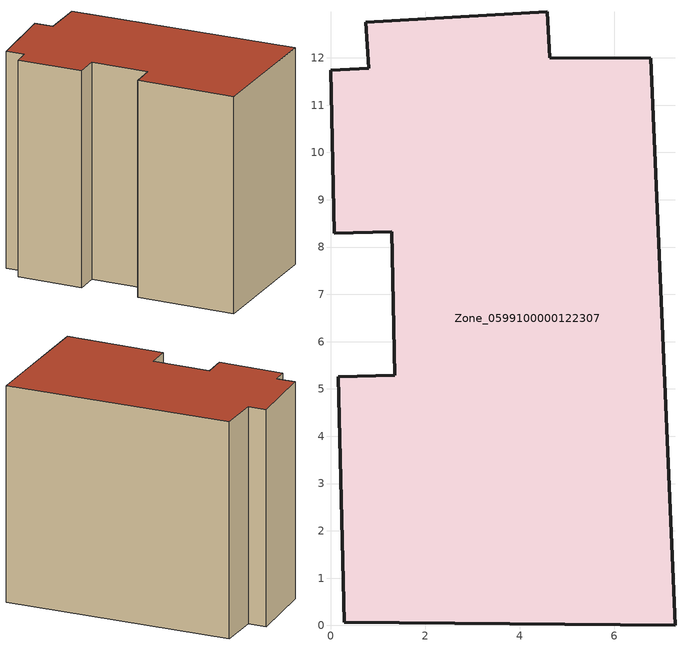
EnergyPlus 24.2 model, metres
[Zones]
Zone_0599100000122307
 floor ground (C_G): 6.77,11.99 7.28,0 0.29,0.07 0.16,5.26 1.36,5.29 1.29,8.32 0.08,8.29 0,11.74 0.81,11.78 0.75,12.75 4.58,12.98 4.64,12.01 z0
 wall outside (C_F): 7.28,0 6.77,11.99 4.64,12.01 4.58,12.98 0.75,12.75 0.81,11.78 0,11.74 0.08,8.29 1.29,8.32 1.36,5.29 0.16,5.26 0.29,0.07 7.28,0 z0:11.65
 roof outside (C_R): 0.81,11.78 0,11.74 0.08,8.29 1.29,8.32 1.36,5.29 0.16,5.26 0.29,0.07 7.28,0 6.77,11.99 4.64,12.01 4.58,12.98 0.75,12.75 z11.65
[BUILDING]
Pand.0599100000122307: North Axis=0; Terrain=City; Loads Convergence Tolerance Value=0.04; Temperature Convergence Tolerance Value=0.4; Solar Distribution=FullExterior; Maximum Number of Warmup Days=25; Minimum Number of Warmup Days=1
[Site:Location]
Rotterdam.The.Hague.AP_ZH_NLD Design_Conditions: Latitude=51.96; Longitude=4.45; Time Zone=1; Elevation=-4.5
[SITE:GROUNDTEMPERATURE:BUILDINGSURFACE]
18, 18, 18, 18, 18, 18, 18, 18, 18, 18, 18, 18
[MATERIAL] Thermal Absorptance=0.9; Solar Absorptance=0.7; Visible Absorptance=0.7
Name | Roughness | Thickness | Conductivity | Density | Specific Heat
G.TI.1946 | MediumSmooth | 0.15 | 1 | 540 | 1210
F.TI.1946 | Rough | 0.3 | 0.857143 | 1920 | 840
R.TI.1946 | MediumRough | 0.2 | 0.1 | 1500 | 1000
[CONSTRUCTION]
C_G: G.TI.1946
C_F: F.TI.1946
C_R: R.TI.1946
[ZONE]
Zone_0599100000122307: Type=1; Multiplier=1; Ceiling Height=Autocalculate; Volume=Autocalculate; Floor Area=autocalculate; Part of Total Floor Area=Yes
[ZONEINFILTRATION:DESIGNFLOWRATE]
Infil_Zone_0599100000122307: Zone or ZoneList or Space or SpaceList=Zone_0599100000122307; Schedule=AlwaysOn; Design Flow Rate Calculation Method=Flow/Area; Flow Rate per Floor Area=0.003; Constant Term Coefficient=1; Temperature Term Coefficient=0; Velocity Term Coefficient=0; Velocity Squared Term Coefficient=0
[HVACTEMPLATE:ZONE:IDEALLOADSAIRSYSTEM]
Zone_0599100000122307: Maximum Heating Supply Air Temperature=50; Minimum Cooling Supply Air Temperature=13; Maximum Heating Supply Air Humidity Ratio=0.0156; Minimum Cooling Supply Air Humidity Ratio=0.0077; Heating Limit=NoLimit; Cooling Limit=NoLimit; Dehumidification Control Type=ConstantSensibleHeatRatio; Cooling Sensible Heat Ratio=0.7; Dehumidification Setpoint=60; Humidification Control Type=None; Humidification Setpoint=30; Outdoor Air Method=None; Outdoor Air Flow Rate per Person=0.00944; Outdoor Air Flow Rate per Zone Floor Area=0; Outdoor Air Flow Rate per Zone=0; Demand Controlled Ventilation Type=None; Outdoor Air Economizer Type=NoEconomizer; Heat Recovery Type=None; Sensible Heat Recovery Effectiveness=0.7; Latent Heat Recovery Effectiveness=0.65
[ZONECONTROL:THERMOSTAT]
ThermostatControl_Zone_0599100000122307: Zone or ZoneList=Zone_0599100000122307; Control Type Schedule=DualSetpointControlType; Control 1=Thermostat_Zone_0599100000122307; Temperature Difference Between Cutout And Setpoint=0
[THERMOSTATSETPOINT:DUALSETPOINT]
Thermostat_Zone_0599100000122307: Heating Setpoint Temperature Schedule=HeatingSetpoint_Zone_0599100000122307; Cooling Setpoint Temperature Schedule=CoolingSetpoint_Zone_0599100000122307
[SCHEDULE:COMPACT]
HeatingSetpoint_Zone_0599100000122307: Through: 12/31, For: AllDays, Until: 24:00, 21
CoolingSetpoint_Zone_0599100000122307: Through: 12/31, For: AllDays, Until: 24:00, 24
DualSetpointControlType: Through: 12/31, For: AllDays, Until: 24:00, 4
AlwaysOn: Through: 12/31, For: AllDays, Until: 24:00, 1
